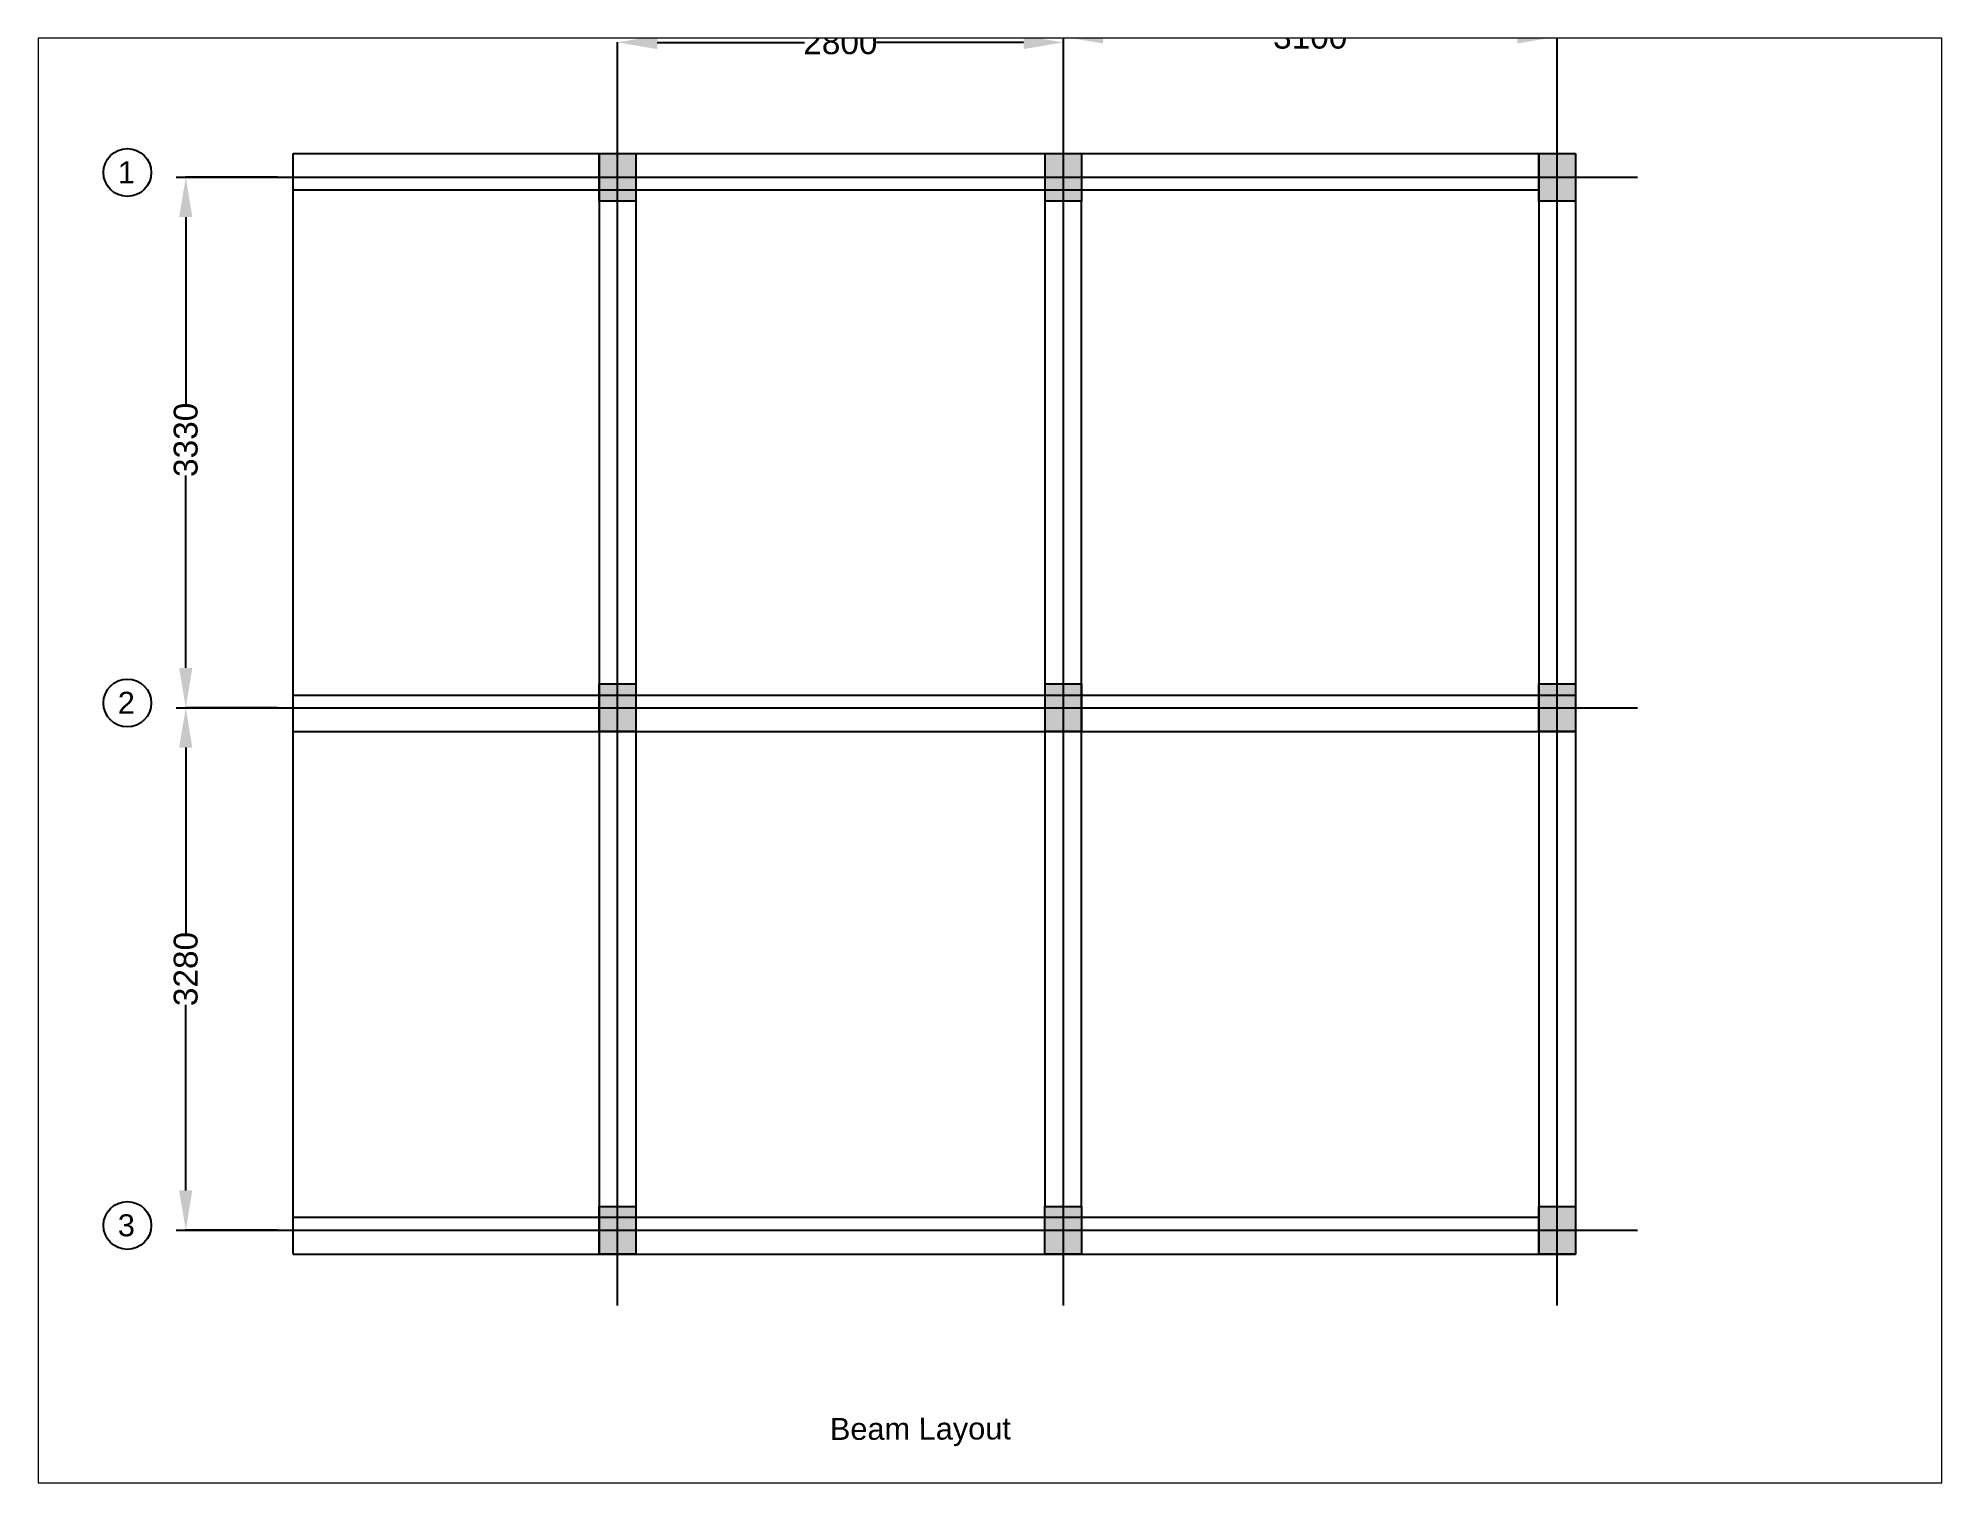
# Paper-space layout 'Layout2' of a CAD drawing. Header units: millimetres. Extents: x 26 to 231, y 20 to 176.
# The model-space entities are those that its viewports show. They can reach past a viewport. Long polylines and large blocks are cut down to what shows.
import ezdxf

# ---------------------------------------------------------------- set-up
doc = ezdxf.new("R2010")
doc.units = ezdxf.units.MM
doc.linetypes.add('ACAD_ISO04W100', pattern=[30, 24, -3, 0, -3])
doc.styles.get("Standard").update_dxf_attribs({"font": 'arial.ttf'})
doc.dimstyles.new('ISO-25', dxfattribs={"dimtxt": 40, "dimasz": 50, "dimexe": 1.25, "dimexo": 100, "dimtad": 0, "dimdec": 0, "dimtxsty": 'Standard', "dimcen": 2.5, "dimadec": 0, "dimazin": 0, "dimtfac": 1, "dimtdec": 0, "dimtmove": 0, "dimatfit": 3, "dimfxl": 1, "dimarcsym": 0})

# ---------------------------------------------------------------- blocks, each defined once
blk = doc.blocks.new('*D7')
at = {"color": 0, "lineweight": -2, "transparency": 16777216}
for p, q in [((5450, 10605), (4874, 10605)), ((4875, 10355), (4875, 9182)), ((4875, 7525), (4875, 8733)), ((5450, 7275), (4874, 7275))]:
    blk.add_line(p, q, dxfattribs=at)
at = {"color": 0, "transparency": 16777216}
for points in [[(4833, 10355), (4916, 10355), (4875, 10605)], [(4833, 7525), (4916, 7525), (4875, 7275)]]:
    blk.add_solid(points, dxfattribs=at)
at = {"layer": 'Defpoints', "color": 0, "transparency": 16777216}
for p in [(5550, 10605), (4875, 7275), (5550, 7275)]:
    blk.add_point(p, dxfattribs=at)
at = {"color": 0, "transparency": 16777216, "insert": (4875, 8957), "char_height": 150, "attachment_point": 5, "rotation": 90}
blk.add_mtext('3330', dxfattribs=at)
blk = doc.blocks.new('*D8')
at = {"color": 0, "lineweight": -2, "transparency": 16777216}
for p, q in [((5450, 7275), (4874, 7275)), ((4875, 7025), (4875, 5859)), ((4875, 4245), (4875, 5411)), ((5450, 3995), (4874, 3995))]:
    blk.add_line(p, q, dxfattribs=at)
at = {"color": 0, "transparency": 16777216}
for points in [[(4833, 7025), (4916, 7025), (4875, 7275)], [(4833, 4245), (4916, 4245), (4875, 3995)]]:
    blk.add_solid(points, dxfattribs=at)
at = {"layer": 'Defpoints', "color": 0, "transparency": 16777216}
for p in [(5550, 7275), (4875, 3995), (5550, 3995)]:
    blk.add_point(p, dxfattribs=at)
at = {"color": 0, "transparency": 16777216, "insert": (4875, 5635), "char_height": 150, "attachment_point": 5, "rotation": 90}
blk.add_mtext('3280', dxfattribs=at)
blk = doc.blocks.new('*D9')
at = {"color": 0, "lineweight": -2, "transparency": 16777216}
for p, q in [((7585, 10705), (7585, 11453)), ((7835, 11452), (8759, 11452)), ((10135, 11452), (9211, 11452)), ((10385, 10705), (10385, 11453))]:
    blk.add_line(p, q, dxfattribs=at)
at = {"color": 0, "transparency": 16777216}
for points in [[(7835, 11494), (7835, 11410), (7585, 11452)], [(10135, 11494), (10135, 11410), (10385, 11452)]]:
    blk.add_solid(points, dxfattribs=at)
at = {"layer": 'Defpoints', "color": 0, "transparency": 16777216}
for p in [(10385, 11452), (7585, 10605), (10385, 10605)]:
    blk.add_point(p, dxfattribs=at)
at = {"color": 0, "transparency": 16777216, "insert": (8985, 11452), "char_height": 150, "attachment_point": 5}
blk.add_mtext('2800', dxfattribs=at)
blk = doc.blocks.new('*D10')
at = {"color": 0, "lineweight": -2, "transparency": 16777216}
for p, q in [((10385, 10740), (10385, 11488)), ((10635, 11487), (11711, 11487)), ((13235, 11487), (12159, 11487)), ((13485, 10855), (13485, 11488))]:
    blk.add_line(p, q, dxfattribs=at)
at = {"color": 0, "transparency": 16777216}
for points in [[(10635, 11529), (10635, 11445), (10385, 11487)], [(13235, 11529), (13235, 11445), (13485, 11487)]]:
    blk.add_solid(points, dxfattribs=at)
at = {"layer": 'Defpoints', "color": 0, "transparency": 16777216}
for p in [(13485, 11487), (10385, 10640), (13485, 10755)]:
    blk.add_point(p, dxfattribs=at)
at = {"color": 0, "transparency": 16777216, "insert": (11935, 11487), "char_height": 150, "attachment_point": 5}
blk.add_mtext('3100', dxfattribs=at)

msp = doc.modelspace()

# ---------------------------------------------------------------- hatches: boundary and pattern name
h = msp.add_hatch(color=0)
h.dxf.hatch_style = 1
h.paths.add_polyline_path([(7585, 10755), (7470, 10755), (7470, 10640), (7585, 10640)])
h.paths.add_polyline_path([(7700, 10755), (7585, 10755), (7585, 10640), (7700, 10640)])
h.paths.add_polyline_path([(7700, 10640), (7585, 10640), (7585, 10455), (7700, 10455)])
h.paths.add_polyline_path([(7585, 10640), (7470, 10640), (7470, 10455), (7585, 10455)])
h.paths.add_polyline_path([(10500, 10755), (10385.2, 10755), (10385.2, 10640), (10500, 10640)])
h.paths.add_polyline_path([(10385.2, 10755), (10270, 10755), (10270, 10640), (10385.2, 10640)])
h.paths.add_polyline_path([(10385.2, 10640), (10270, 10640), (10270, 10455), (10385.2, 10455)])
h.paths.add_polyline_path([(10500, 10640), (10385.2, 10640), (10385.2, 10455), (10500, 10455)])
h.paths.add_polyline_path([(13600, 10640), (13485, 10640), (13485, 10455), (13600, 10455)])
h.paths.add_polyline_path([(13600, 10755), (13485, 10755), (13485, 10640), (13600, 10640)])
h.paths.add_polyline_path([(13485, 10755), (13370, 10755), (13370, 10640), (13485, 10640)])
h.paths.add_polyline_path([(13485, 10640), (13370, 10640), (13370, 10455), (13485, 10455)])
h.paths.add_polyline_path([(7585, 7425), (7470, 7425), (7470, 7240), (7585, 7240)])
h.paths.add_polyline_path([(7585, 7240), (7470, 7240), (7470, 7125), (7585, 7125)])
h.paths.add_polyline_path([(7700, 7240), (7585, 7240), (7585, 7125), (7700, 7125)])
h.paths.add_polyline_path([(7700, 7425), (7585, 7425), (7585, 7240), (7700, 7240)])
h.paths.add_polyline_path([(10385.2, 7425), (10270, 7425), (10270, 7240), (10385.2, 7240)])
h.paths.add_polyline_path([(10385.2, 7240), (10270, 7240), (10270, 7125), (10385.2, 7125)])
h.paths.add_polyline_path([(10500, 7240), (10385.2, 7240), (10385.2, 7125), (10500, 7125)])
h.paths.add_polyline_path([(10500, 7425), (10385.2, 7425), (10385.2, 7240), (10500, 7240)])
h.paths.add_polyline_path([(13600, 7240), (13485, 7240), (13485, 7125), (13600, 7125)])
h.paths.add_polyline_path([(13485, 7240), (13370, 7240), (13370, 7125), (13485, 7125)])
h.paths.add_polyline_path([(13485, 7425), (13370, 7425), (13370, 7240), (13485, 7240)])
h.paths.add_polyline_path([(13600, 7425), (13485, 7425), (13485, 7240), (13600, 7240)])
h.paths.add_polyline_path([(13600, 3960), (13485, 3960), (13485, 3845), (13600, 3845)])
h.paths.add_polyline_path([(13600, 4145), (13485, 4145), (13485, 3960), (13600, 3960)])
h.paths.add_polyline_path([(13485, 3960), (13370, 3960), (13370, 3845), (13485, 3845)])
h.paths.add_polyline_path([(13485, 4145), (13370, 4145), (13370, 3960), (13485, 3960)])
h.paths.add_polyline_path([(10499.5, 3960), (10385.2, 3960), (10385.2, 3845), (10499.5, 3845)])
h.paths.add_polyline_path([(10385.2, 3960), (10269.5, 3960), (10269.5, 3845), (10385.2, 3845)])
h.paths.add_polyline_path([(10385.2, 4145), (10269.5, 4145), (10269.5, 3960), (10385.2, 3960)])
h.paths.add_polyline_path([(10499.5, 4145), (10385.2, 4145), (10385.2, 3960), (10499.5, 3960)])
h.paths.add_polyline_path([(7585, 3960), (7470, 3960), (7470, 3845), (7585, 3845)])
h.paths.add_polyline_path([(7585, 4145), (7470, 4145), (7470, 3960), (7585, 3960)])
h.paths.add_polyline_path([(7700, 4145), (7585, 4145), (7585, 3960), (7700, 3960)])
h.paths.add_polyline_path([(7700, 3960), (7585, 3960), (7585, 3845), (7700, 3845)])

# ---------------------------------------------------------------- linework, layer by layer
at = {"linetype": 'ACAD_ISO04W100', "ltscale": 25}
for p, q in [((7585, 3522), (7585, 11135.4)), ((10385.2, 3522.3), (10385.2, 11135.6)), ((13485, 3522), (13485, 11135.4)), ((4815.2, 10605), (13990.9, 10605)), ((4815.2, 7275), (13990.9, 7275)), ((4815.2, 3995), (13990.9, 3995))]:
    msp.add_line(p, q, dxfattribs=at)
for p, q in [((5550, 3845), (5550, 10755)), ((5550, 10755), (13600, 10755)), ((7470, 10755), (7470, 3845)), ((7700, 10755), (7700, 3845)), ((13370, 10755), (13370, 3845)), ((13600, 10755), (13600, 3845)), ((13370, 10525), (5550, 10525)), ((10270, 4145), (10270, 10455)), ((10500, 4145), (10500, 10455)), ((13370, 4075), (5550, 4075)), ((13370, 4075), (13370, 3845)), ((5550, 3845), (13600, 3845))]:
    msp.add_line(p, q)
at = {"color": 0, "ltscale": 25}
for p, q in [((5550, 7355), (13600, 7355)), ((5550, 7125), (13600, 7125))]:
    msp.add_line(p, q, dxfattribs=at)
for points in [[(7700, 10755), (7700, 10455), (7470, 10455), (7470, 10755)], [(10500, 10755), (10500, 10455), (10270, 10455), (10270, 10755)], [(13600, 10755), (13600, 10455), (13370, 10455), (13370, 10755)], [(7700, 7425), (7700, 7125), (7470, 7125), (7470, 7425)], [(10500, 7425), (10500, 7125), (10270, 7125), (10270, 7425)], [(13600, 7425), (13600, 7125), (13370, 7125), (13370, 7425)], [(7700, 4145), (7700, 3845), (7470, 3845), (7470, 4145)], [(10499.5, 4145), (10499.5, 3845), (10269.5, 3845), (10269.5, 4145)], [(13600, 4145), (13600, 3845), (13370, 3845), (13370, 4145)]]:
    msp.add_lwpolyline(points, close=True)
for centre in [(4508, 10635), (4508, 7305), (4508, 4025)]:
    msp.add_circle(centre, 150)
msp.add_point((10385, 7275))

# ---------------------------------------------------------------- texts
for s, height, p in [('1', 138, (4448.3, 10567.1)), ('2', 138, (4448.3, 7237.1)), ('3', 138, (4448.3, 3957.1)), ('Beam Layout', 138.039, (8919.5, 2678.6))]:
    msp.add_text(s, height=height, rotation=0.17556).set_placement(p)

# ---------------------------------------------------------------- dimensions: what is measured, and where the dimension line sits
for base, p1, p2, override, picture, middle in [((10385.2, 11451.9), (7585, 10605), (10385.2, 10605), {"dimtxt": 150, "dimasz": 250}, '*D9', (8985.1, 11451.9)), ((13485, 11486.9), (10385.2, 10640), (13485, 10755), {"dimtxt": 150, "dimasz": 250, "dimtmove": 1}, '*D10', (11935.1, 11486.9))]:
    dim = msp.add_linear_dim(base=base, p1=p1, p2=p2, dimstyle='ISO-25', override=override)
    dim.commit()
    dim.dimension.update_dxf_attribs({"geometry": picture, "text_midpoint": middle})
dim = msp.add_linear_dim(base=(4874.8, 7275), p1=(5550, 10605), p2=(5550, 7275), angle=90, dimstyle='ISO-25', override={"dimtxt": 150, "dimasz": 250})
dim.commit()
dim.dimension.update_dxf_attribs({"geometry": '*D7', "text_midpoint": (4874.8, 8957.5), "dimtype": 160})
dim = msp.add_linear_dim(base=(4874.8, 3995), p1=(5550, 7275), p2=(5550, 3995), angle=90, dimstyle='ISO-25', override={"dimtxt": 150, "dimasz": 250, "dimtmove": 1})
dim.commit()
dim.dimension.update_dxf_attribs({"geometry": '*D8', "text_midpoint": (4874.8, 5635)})

psp = doc.layouts.new('Layout2')

# ---------------------------------------------------------------- viewports
at = {"layer": '0'}
psp.add_viewport(center=(128.5, 97.5), size=(205.6, 156), view_center_point=(9924.48, 6943.96), view_height=9070.1827, dxfattribs=at)

doc.saveas('drawing.dxf')
